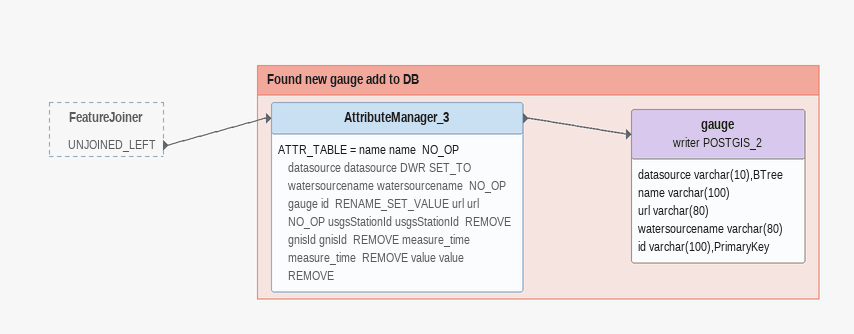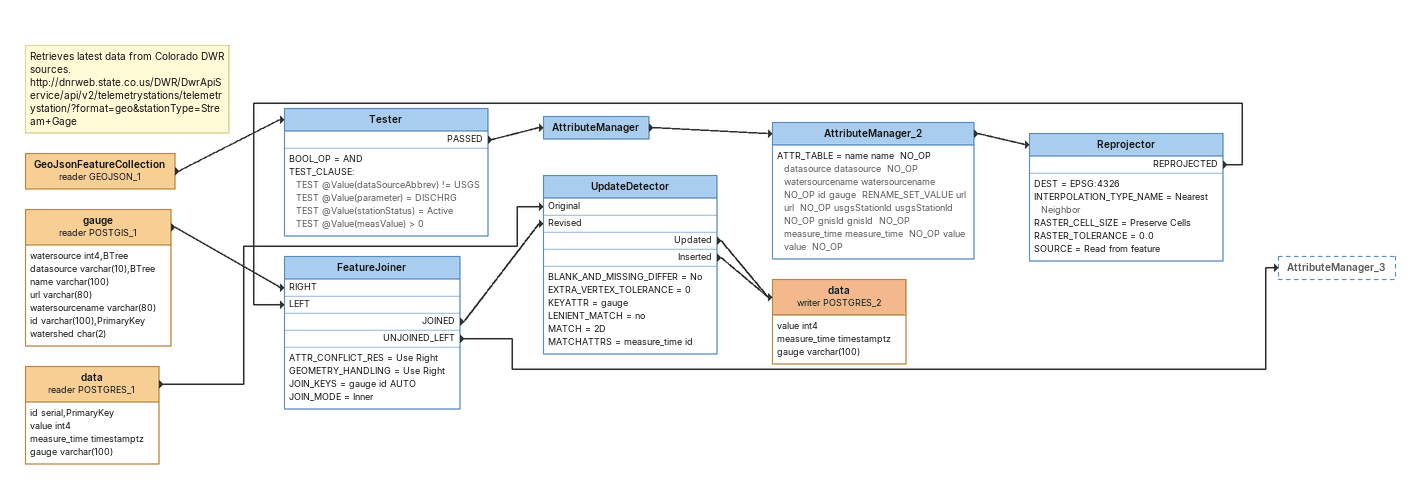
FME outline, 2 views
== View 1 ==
FeatureJoiner [outside]
    UNJOINED_LEFT -> AttributeManager_3

Bookmark: Found new gauge add to DB
AttributeManager_3
    ATTR_TABLE = name name  NO_OP datasource datasource DWR SET_TO watersourcename watersourcename  NO_OP gauge id  RENAME_SET_VALUE url url  NO_OP usgsStationId usgsStationId  REMOVE gnisId gnisId  REMOVE measure_time measure_time  REMOVE value value  REMOVE
    -> gauge (writer POSTGIS_2)
gauge (writer POSTGIS_2)
    attributes: datasource varchar(10),BTree, name varchar(100), url varchar(80), watersourcename varchar(80), id varchar(100),PrimaryKey

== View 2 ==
Note: Retrieves latest data from Colorado DWR sources. / http://dnrweb.state.co.us/DWR/DwrApiService/api/v2/telemetrystations/telemetrystation/?format=geo&stationType=Stream+Gage
GeoJsonFeatureCollection (reader GEOJSON_1)
    -> Tester
Tester
    BOOL_OP = AND
    TEST_CLAUSE:
      TEST @Value(dataSourceAbbrev) != USGS
      TEST @Value(parameter) = DISCHRG
      TEST @Value(stationStatus) = Active
      TEST @Value(measValue) > 0
    PASSED -> AttributeManager
AttributeManager
    -> AttributeManager_2
AttributeManager_2
    ATTR_TABLE = name name  NO_OP datasource datasource  NO_OP watersourcename watersourcename  NO_OP id gauge  RENAME_SET_VALUE url url  NO_OP usgsStationId usgsStationId  NO_OP gnisId gnisId  NO_OP measure_time measure_time  NO_OP value value  NO_OP
    -> Reprojector
Reprojector
    DEST = EPSG:4326
    INTERPOLATION_TYPE_NAME = Nearest Neighbor
    RASTER_CELL_SIZE = Preserve Cells
    RASTER_TOLERANCE = 0.0
    SOURCE = Read from feature
    REPROJECTED -> FeatureJoiner [LEFT]
gauge (reader POSTGIS_1)
    attributes: watersource int4,BTree, datasource varchar(10),BTree, name varchar(100), url varchar(80), watersourcename varchar(80), id varchar(100),PrimaryKey, watershed char(2)
    -> FeatureJoiner [RIGHT]
FeatureJoiner
    ATTR_CONFLICT_RES = Use Right
    GEOMETRY_HANDLING = Use Right
    JOIN_KEYS = gauge id AUTO
    JOIN_MODE = Inner
    JOINED -> UpdateDetector [Revised]
    UNJOINED_LEFT -> AttributeManager_3
data (reader POSTGRES_1)
    attributes: id serial,PrimaryKey, value int4, measure_time timestamptz, gauge varchar(100)
    -> UpdateDetector [Original]
UpdateDetector
    BLANK_AND_MISSING_DIFFER = No
    EXTRA_VERTEX_TOLERANCE = 0
    KEYATTR = gauge
    LENIENT_MATCH = no
    MATCH = 2D
    MATCHATTRS = measure_time id
    Updated -> data (writer POSTGRES_2)
    Inserted -> data (writer POSTGRES_2)
data (writer POSTGRES_2)
    attributes: value int4, measure_time timestamptz, gauge varchar(100)
